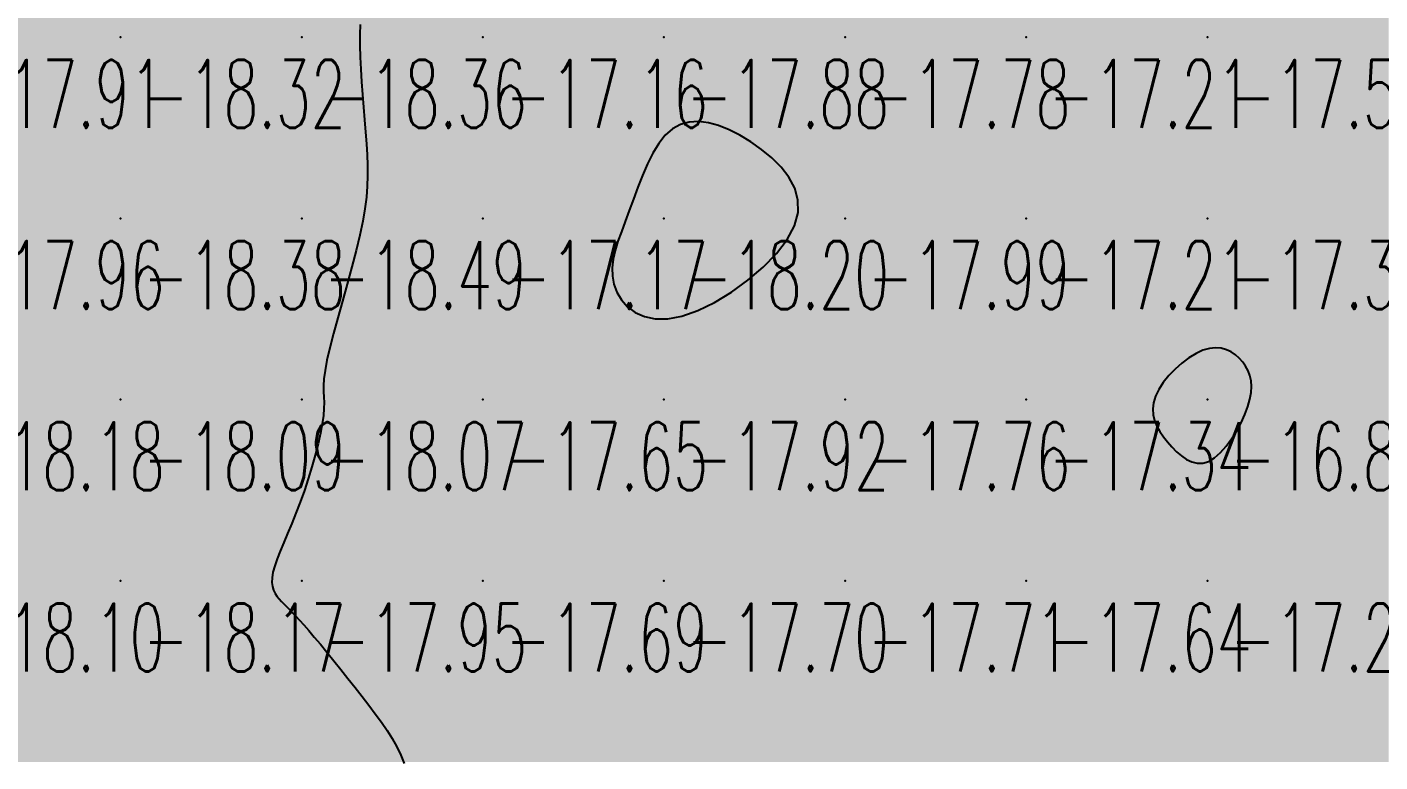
# Model space of a CAD drawing. Header units: millimetres. Extents: x 88261 to 90953, y 390274 to 392322.
# Drawn here: x 89475.1 to 89549.8, y 390897.2 to 390937.8 of the extents above; entities that cross this region are included whole.
import ezdxf
from ezdxf.enums import TextEntityAlignment as Align

# ---------------------------------------------------------------- set-up
doc = ezdxf.new("R2010")
doc.units = ezdxf.units.MM
doc.header["$LTSCALE"] = 25
for name, color, linetype in [('CN_03_00', 7, 'Continuous'), ('COTEAlt', 7, 'Continuous'), ('TN_COLORIAGE', 7, 'Continuous')]:
    doc.layers.add(name, color=color, linetype=linetype)
doc.styles.add('Simplex 1.0', font='Simplex.shx', dxfattribs={"width": 0.99, "height": 2.5})
doc.styles.get("Standard").update_dxf_attribs({"font": 'times.ttf'})

# ---------------------------------------------------------------- blocks, each defined once
blk = doc.blocks.new('COTE')
at = {"color": 0}
blk.add_point((0, 0), dxfattribs=at)
at = {"layer": 'COTEAlt'}
blk.add_attdef('ALT', text='', height=3.75, dxfattribs=at).set_placement((1.25, -1.25), align=Align.TOP_LEFT)

msp = doc.modelspace()

# ---------------------------------------------------------------- linework, layer by layer
at = {"layer": 'CN_03_00', "elevation": -18, "flags": 128}
msp.add_lwpolyline([(89493.485, 390937.948), (89493.469, 390937.381), (89493.467, 390936.782), (89493.482, 390936.144), (89493.514, 390935.474), (89493.557, 390934.782), (89493.609, 390934.078), (89493.665, 390933.374), (89493.722, 390932.679), (89493.776, 390932.005), (89493.824, 390931.361), (89493.862, 390930.754), (89493.885, 390930.172), (89493.889, 390929.599), (89493.869, 390929.02), (89493.821, 390928.417), (89493.74, 390927.776), (89493.621, 390927.08), (89493.461, 390926.313), (89493.257, 390925.466), (89493.02, 390924.56), (89492.762, 390923.621), (89492.498, 390922.678), (89492.241, 390921.759), (89492.003, 390920.889), (89491.798, 390920.097), (89491.64, 390919.41), (89491.537, 390918.847), (89491.481, 390918.39), (89491.46, 390918.011), (89491.462, 390917.685), (89491.474, 390917.385), (89491.485, 390917.083), (89491.481, 390916.753), (89491.451, 390916.368), (89491.385, 390915.909), (89491.284, 390915.382), (89491.153, 390914.801), (89490.995, 390914.181), (89490.813, 390913.535), (89490.613, 390912.877), (89490.397, 390912.223), (89490.17, 390911.585), (89489.936, 390910.975), (89489.702, 390910.399), (89489.474, 390909.856), (89489.259, 390909.349), (89489.064, 390908.88), (89488.895, 390908.45), (89488.76, 390908.062), (89488.666, 390907.717), (89488.616, 390907.415), (89488.609, 390907.153), (89488.637, 390906.924), (89488.696, 390906.725), (89488.781, 390906.548), (89488.885, 390906.39), (89489.004, 390906.244), (89489.132, 390906.105), (89489.265, 390905.968), (89489.405, 390905.827), (89489.557, 390905.674), (89489.725, 390905.502), (89489.913, 390905.306), (89490.124, 390905.078), (89490.364, 390904.813), (89490.636, 390904.502), (89490.943, 390904.142), (89491.28, 390903.739), (89491.641, 390903.3), (89492.019, 390902.834), (89492.409, 390902.349), (89492.804, 390901.853), (89493.198, 390901.355), (89493.584, 390900.861), (89493.958, 390900.379), (89494.314, 390899.908), (89494.651, 390899.445), (89494.963, 390898.987), (89495.248, 390898.533), (89495.501, 390898.079), (89495.721, 390897.623), (89495.902, 390897.163)], dxfattribs=at)
at = {"layer": 'CN_03_00', "flags": 128}
for points, elevation in [([(89517.652, 390927.569), (89517.645, 390928.258), (89517.469, 390928.906), (89517.151, 390929.511), (89516.722, 390930.071), (89516.208, 390930.585), (89515.638, 390931.05), (89515.041, 390931.466), (89514.44, 390931.828), (89513.847, 390932.129), (89513.265, 390932.361), (89512.7, 390932.516), (89512.157, 390932.585), (89511.642, 390932.559), (89511.161, 390932.43), (89510.718, 390932.19), (89510.318, 390931.834), (89509.957, 390931.379), (89509.629, 390930.844), (89509.331, 390930.248), (89509.057, 390929.613), (89508.803, 390928.958), (89508.562, 390928.304), (89508.331, 390927.669), (89508.107, 390927.071), (89507.896, 390926.508), (89507.71, 390925.976), (89507.558, 390925.47), (89507.45, 390924.985), (89507.396, 390924.517), (89507.405, 390924.06), (89507.487, 390923.609), (89507.652, 390923.165), (89507.901, 390922.744), (89508.237, 390922.366), (89508.659, 390922.052), (89509.17, 390921.822), (89509.77, 390921.698), (89510.461, 390921.699), (89511.244, 390921.847), (89512.114, 390922.155), (89513.037, 390922.604), (89513.974, 390923.169), (89514.884, 390923.825), (89515.728, 390924.545), (89516.465, 390925.305), (89517.056, 390926.079), (89517.462, 390926.84), (89517.652, 390927.569)], -18), ([(89542.599, 390917.261), (89542.663, 390917.632), (89542.681, 390917.972), (89542.656, 390918.284), (89542.592, 390918.572), (89542.492, 390918.837), (89542.359, 390919.082), (89542.198, 390919.31), (89542.01, 390919.522), (89541.797, 390919.712), (89541.558, 390919.873), (89541.295, 390919.996), (89541.008, 390920.074), (89540.696, 390920.1), (89540.36, 390920.065), (89540.001, 390919.963), (89539.62, 390919.788), (89539.229, 390919.549), (89538.84, 390919.259), (89538.467, 390918.927), (89538.121, 390918.567), (89537.816, 390918.19), (89537.564, 390917.808), (89537.378, 390917.432), (89537.268, 390917.072), (89537.229, 390916.728), (89537.253, 390916.399), (89537.333, 390916.082), (89537.46, 390915.776), (89537.627, 390915.479), (89537.826, 390915.189), (89538.048, 390914.905), (89538.288, 390914.627), (89538.543, 390914.364), (89538.812, 390914.131), (89539.093, 390913.939), (89539.386, 390913.8), (89539.688, 390913.728), (89540, 390913.735), (89540.32, 390913.833), (89540.645, 390914.031), (89540.97, 390914.315), (89541.286, 390914.668), (89541.587, 390915.072), (89541.865, 390915.511), (89542.112, 390915.967), (89542.322, 390916.421), (89542.486, 390916.857), (89542.599, 390917.261)], -17)]:
    msp.add_lwpolyline(points, close=True, dxfattribs=dict(at, elevation=elevation))
at = {"layer": 'TN_COLORIAGE', "color": 203}
for points in [[(89480.249, 390937.239, -18), (89472.342, 390937.239, -18), (89480.249, 390947.239, -18), (89473.367, 390940.357, -18)], [(89480.249, 390937.239, -18.233), (89490.249, 390937.239, -18.233), (89490.249, 390947.239, -18.233)], [(89480.249, 390947.239, -18.233), (89480.249, 390937.239, -18.233), (89490.249, 390947.239, -18.233)], [(89490.249, 390937.239, -18), (89493.823, 390940.814, -18), (89490.249, 390947.239, -18), (89492.879, 390947.239, -18)], [(89493.261, 390937.239, -18.363), (89493.823, 390940.814, -18.363), (89490.249, 390937.239, -18.363)], [(89480.249, 390927.239, -18), (89471.104, 390927.239, -18), (89480.249, 390937.239, -18), (89471.246, 390928.237, -18)], [(89472.342, 390937.239, -18.322), (89471.246, 390928.237, -18.322), (89480.249, 390937.239, -18.322)], [(89480.249, 390927.239, -18.363), (89490.249, 390927.239, -18.363), (89490.249, 390937.239, -18.363)], [(89480.249, 390937.239, -18.363), (89480.249, 390927.239, -18.363), (89490.249, 390937.239, -18.363)], [(89490.249, 390927.239, -18), (89493.931, 390930.922, -18), (89490.249, 390937.239, -18), (89493.261, 390937.239, -18)], [(89508.285, 390927.239, -18.204), (89510.249, 390933.47, -18.204), (89510.249, 390927.239, -18.204)], [(89515.03, 390932.021, -18.204), (89510.249, 390933.47, -18.204), (89510.249, 390927.239, -18.204)], [(89515.03, 390932.021, -18.204), (89519.873, 390927.239, -18.204), (89510.249, 390927.239, -18.204)], [(89493.931, 390930.922, -18.491), (89493.957, 390927.239, -18.491), (89490.249, 390927.239, -18.491)], [(89470.249, 390917.239, -18.382), (89480.249, 390917.239, -18.382), (89480.249, 390927.239, -18.382)], [(89480.249, 390927.239, -18), (89471.104, 390927.239, -18), (89470.249, 390917.239, -18), (89470.249, 390925.594, -18)], [(89480.249, 390917.239, -18.491), (89490.249, 390917.239, -18.491), (89490.249, 390927.239, -18.491)], [(89480.249, 390927.239, -18.491), (89480.249, 390917.239, -18.491), (89490.249, 390927.239, -18.491)], [(89490.249, 390927.239, -18), (89493.957, 390927.239, -18), (89490.249, 390917.239, -18), (89491.005, 390917.996, -18)], [(89506.598, 390923.588, -18.204), (89510.249, 390920.064, -18.204), (89510.249, 390927.239, -18.204)], [(89508.285, 390927.239, -18.204), (89506.598, 390923.588, -18.204), (89510.249, 390927.239, -18.204)], [(89510.249, 390920.064, -18.204), (89519.873, 390927.239, -18.204), (89510.249, 390927.239, -18.204)], [(89491.005, 390917.996, -18.068), (89491.863, 390917.239, -18.068), (89490.249, 390917.239, -18.068)], [(89470.249, 390907.239, -18.093), (89480.249, 390907.239, -18.093), (89480.249, 390917.239, -18.093)], [(89470.249, 390917.239, -18.093), (89470.249, 390907.239, -18.093), (89480.249, 390917.239, -18.093)], [(89480.249, 390907.239, -18), (89488.163, 390907.239, -18), (89490.249, 390917.239, -18), (89490.249, 390911.258, -18)], [(89480.249, 390917.239, -18.068), (89480.249, 390907.239, -18.068), (89490.249, 390917.239, -18.068)], [(89491.863, 390917.239, -18.068), (89490.249, 390911.258, -18.068), (89490.249, 390917.239, -18.068)], [(89480.249, 390907.239, -18), (89470.266, 390897.257, -18), (89470.249, 390907.239, -18), (89470.249, 390897.27, -18)], [(89480.249, 390897.239, -18), (89470.257, 390897.239, -18), (89480.249, 390907.239, -18), (89470.266, 390897.257, -18)], [(89480.249, 390897.239, -18), (89489.095, 390906.085, -18), (89480.249, 390907.239, -18), (89488.163, 390907.239, -18)], [(89480.249, 390897.239, -18), (89489.095, 390906.085, -18), (89490.249, 390897.239, -18), (89490.249, 390905.052, -18)], [(89493.728, 390900.719, -18.164), (89490.249, 390905.052, -18.164), (89490.249, 390897.239, -18.164)], [(89493.728, 390900.719, -18.164), (89496.344, 390897.239, -18.164), (89490.249, 390897.239, -18.164)]]:
    msp.add_solid(points, dxfattribs=at)
at = {"layer": 'TN_COLORIAGE', "color": 193}
for points in [[(89493.823, 390940.814, -17.157), (89493.261, 390937.239, -17.157), (89500.249, 390947.239, -17.157), (89500.249, 390937.239, -17.157)], [(89500.249, 390937.239, -17.449), (89510.249, 390937.239, -17.449), (89510.249, 390947.239, -17.449)], [(89500.249, 390947.239, -17.449), (89500.249, 390937.239, -17.449), (89510.249, 390947.239, -17.449)], [(89510.249, 390937.239, -17.337), (89520.249, 390937.239, -17.337), (89520.249, 390947.239, -17.337)], [(89510.249, 390947.239, -17.337), (89510.249, 390937.239, -17.337), (89520.249, 390947.239, -17.337)], [(89520.249, 390937.239, -17.345), (89530.249, 390937.239, -17.345), (89530.249, 390947.239, -17.345)], [(89520.249, 390947.239, -17.345), (89520.249, 390937.239, -17.345), (89530.249, 390947.239, -17.345)], [(89530.249, 390937.239, -17.142), (89540.249, 390937.239, -17.142), (89540.249, 390947.239, -17.142)], [(89530.249, 390947.239, -17.142), (89530.249, 390937.239, -17.142), (89540.249, 390947.239, -17.142)], [(89540.249, 390937.239, -17), (89549.299, 390946.289, -17), (89540.249, 390947.239, -17), (89547.525, 390947.239, -17)], [(89540.249, 390937.239, -17), (89549.299, 390946.289, -17), (89550.249, 390937.239, -17), (89550.249, 390944.901, -17)], [(89493.261, 390937.239, -17.157), (89493.931, 390930.922, -17.157), (89500.249, 390937.239, -17.157)], [(89493.957, 390927.239, -17.157), (89493.931, 390930.922, -17.157), (89500.249, 390927.239, -17.157), (89500.249, 390937.239, -17.157)], [(89510.249, 390933.47, -17.166), (89508.285, 390927.239, -17.166), (89510.249, 390937.239, -17.166), (89500.249, 390927.239, -17.166)], [(89500.249, 390937.239, -17.877), (89500.249, 390927.239, -17.877), (89510.249, 390937.239, -17.877)], [(89510.249, 390933.47, -17.778), (89515.03, 390932.021, -17.778), (89510.249, 390937.239, -17.778), (89520.249, 390937.239, -17.778)], [(89519.873, 390927.239, -17.778), (89515.03, 390932.021, -17.778), (89520.249, 390927.239, -17.778), (89520.249, 390937.239, -17.778)], [(89520.249, 390927.239, -17.212), (89530.249, 390927.239, -17.212), (89530.249, 390937.239, -17.212)], [(89520.249, 390937.239, -17.212), (89520.249, 390927.239, -17.212), (89530.249, 390937.239, -17.212)], [(89530.249, 390927.239, -17.508), (89540.249, 390927.239, -17.508), (89540.249, 390937.239, -17.508)], [(89530.249, 390937.239, -17.508), (89530.249, 390927.239, -17.508), (89540.249, 390937.239, -17.508)], [(89540.249, 390927.239, -17.175), (89550.249, 390927.239, -17.175), (89550.249, 390937.239, -17.175)], [(89540.249, 390937.239, -17.175), (89540.249, 390927.239, -17.175), (89550.249, 390937.239, -17.175)], [(89491.863, 390917.239, -17.166), (89491.005, 390917.996, -17.166), (89500.249, 390917.239, -17.166), (89500.249, 390927.239, -17.166)], [(89491.005, 390917.996, -17.166), (89493.957, 390927.239, -17.166), (89500.249, 390927.239, -17.166)], [(89506.598, 390923.588, -17.166), (89508.285, 390927.239, -17.166), (89500.249, 390917.239, -17.166), (89500.249, 390927.239, -17.166)], [(89510.249, 390917.239, -17.992), (89520.249, 390917.239, -17.992), (89520.249, 390927.239, -17.992)], [(89519.873, 390927.239, -17.92), (89510.249, 390920.064, -17.92), (89520.249, 390927.239, -17.92), (89510.249, 390917.239, -17.92)], [(89520.249, 390917.239, -17.209), (89530.249, 390917.239, -17.209), (89530.249, 390927.239, -17.209)], [(89520.249, 390927.239, -17.209), (89520.249, 390917.239, -17.209), (89530.249, 390927.239, -17.209)], [(89540.249, 390927.239, -17), (89540.249, 390920.769, -17), (89530.249, 390917.239, -17), (89536.536, 390917.239, -17)], [(89530.249, 390927.239, -17.366), (89530.249, 390917.239, -17.366), (89540.249, 390927.239, -17.366)], [(89550.249, 390927.239, -17), (89542.472, 390919.463, -17), (89540.249, 390927.239, -17), (89540.249, 390920.769, -17)], [(89550.249, 390927.239, -17), (89542.472, 390919.463, -17), (89550.249, 390917.239, -17), (89543.048, 390917.239, -17)], [(89510.249, 390920.064, -17.646), (89506.598, 390923.588, -17.646), (89510.249, 390917.239, -17.646), (89500.249, 390917.239, -17.646)], [(89490.249, 390907.239, -17.646), (89500.249, 390907.239, -17.646), (89500.249, 390917.239, -17.646)], [(89490.249, 390911.258, -17.646), (89491.863, 390917.239, -17.646), (89490.249, 390907.239, -17.646), (89500.249, 390917.239, -17.646)], [(89500.249, 390907.239, -17.92), (89510.249, 390907.239, -17.92), (89510.249, 390917.239, -17.92)], [(89500.249, 390917.239, -17.92), (89500.249, 390907.239, -17.92), (89510.249, 390917.239, -17.92)], [(89510.249, 390907.239, -17.759), (89520.249, 390907.239, -17.759), (89520.249, 390917.239, -17.759)], [(89510.249, 390917.239, -17.759), (89510.249, 390907.239, -17.759), (89520.249, 390917.239, -17.759)], [(89520.249, 390907.239, -17.338), (89530.249, 390907.239, -17.338), (89530.249, 390917.239, -17.338)], [(89520.249, 390917.239, -17.338), (89520.249, 390907.239, -17.338), (89530.249, 390917.239, -17.338)], [(89530.249, 390907.239, -17), (89537.876, 390914.867, -17), (89530.249, 390917.239, -17), (89536.536, 390917.239, -17)], [(89540.249, 390907.239, -17.514), (89550.249, 390907.239, -17.514), (89550.249, 390917.239, -17.514)], [(89550.249, 390917.239, -17), (89543.048, 390917.239, -17), (89540.249, 390907.239, -17), (89540.249, 390912.723, -17)], [(89530.249, 390907.239, -17), (89537.876, 390914.867, -17), (89540.249, 390907.239, -17), (89540.249, 390912.723, -17)], [(89490.249, 390911.258, -17.954), (89488.163, 390907.239, -17.954), (89490.249, 390907.239, -17.954)], [(89488.163, 390907.239, -17.954), (89489.095, 390906.085, -17.954), (89490.249, 390907.239, -17.954)], [(89490.249, 390905.052, -17.954), (89489.095, 390906.085, -17.954), (89490.249, 390907.239, -17.954)], [(89490.249, 390905.052, -17.693), (89493.728, 390900.719, -17.693), (89490.249, 390907.239, -17.693), (89500.249, 390907.239, -17.693)], [(89496.344, 390897.239, -17.693), (89493.728, 390900.719, -17.693), (89500.249, 390897.239, -17.693), (89500.249, 390907.239, -17.693)], [(89500.249, 390897.239, -17.696), (89510.249, 390897.239, -17.696), (89510.249, 390907.239, -17.696)], [(89500.249, 390907.239, -17.696), (89500.249, 390897.239, -17.696), (89510.249, 390907.239, -17.696)], [(89510.249, 390897.239, -17.706), (89520.249, 390897.239, -17.706), (89520.249, 390907.239, -17.706)], [(89510.249, 390907.239, -17.706), (89510.249, 390897.239, -17.706), (89520.249, 390907.239, -17.706)], [(89520.249, 390897.239, -17.642), (89530.249, 390897.239, -17.642), (89530.249, 390907.239, -17.642)], [(89520.249, 390907.239, -17.642), (89520.249, 390897.239, -17.642), (89530.249, 390907.239, -17.642)], [(89530.249, 390897.239, -17.243), (89540.249, 390897.239, -17.243), (89540.249, 390907.239, -17.243)], [(89530.249, 390907.239, -17.243), (89530.249, 390897.239, -17.243), (89540.249, 390907.239, -17.243)], [(89540.249, 390897.239, -17.02), (89550.249, 390897.239, -17.02), (89550.249, 390907.239, -17.02)], [(89540.249, 390907.239, -17.02), (89540.249, 390897.239, -17.02), (89550.249, 390907.239, -17.02)]]:
    msp.add_solid(points, dxfattribs=at)
at = {"layer": 'TN_COLORIAGE', "color": 183}
for points in [[(89536.536, 390917.239, -16.8), (89540.249, 390920.769, -16.8), (89540.249, 390917.239, -16.8)], [(89540.249, 390920.769, -16.8), (89542.472, 390919.463, -16.8), (89540.249, 390917.239, -16.8)], [(89543.048, 390917.239, -16.8), (89542.472, 390919.463, -16.8), (89540.249, 390917.239, -16.8)], [(89536.536, 390917.239, -16.8), (89537.876, 390914.867, -16.8), (89540.249, 390917.239, -16.8)], [(89540.249, 390912.723, -16.8), (89537.876, 390914.867, -16.8), (89540.249, 390917.239, -16.8)], [(89540.249, 390912.723, -16.8), (89543.048, 390917.239, -16.8), (89540.249, 390917.239, -16.8)]]:
    msp.add_solid(points, dxfattribs=at)

# ---------------------------------------------------------------- block references
at = {"layer": 'COTEAlt'}
ref = msp.add_blockref('COTE', (89470.249, 390937.239), dxfattribs=at)
ref.add_attrib('ALT', '-17.91', dxfattribs={"height": 3.75, "style": 'Simplex 1.0', "width": 0.6}).set_placement((89471.499, 390935.989), align=Align.TOP_LEFT)
ref = msp.add_blockref('COTE', (89480.249, 390937.239), dxfattribs=at)
ref.add_attrib('ALT', '-18.32', dxfattribs={"height": 3.75, "style": 'Simplex 1.0', "width": 0.6}).set_placement((89481.499, 390935.989), align=Align.TOP_LEFT)
ref = msp.add_blockref('COTE', (89490.249, 390937.239), dxfattribs=at)
ref.add_attrib('ALT', '-18.36', dxfattribs={"height": 3.75, "style": 'Simplex 1.0', "width": 0.6}).set_placement((89491.499, 390935.989), align=Align.TOP_LEFT)
ref = msp.add_blockref('COTE', (89500.249, 390937.239), dxfattribs=at)
ref.add_attrib('ALT', '-17.16', dxfattribs={"height": 3.75, "style": 'Simplex 1.0', "width": 0.6}).set_placement((89501.499, 390935.989), align=Align.TOP_LEFT)
ref = msp.add_blockref('COTE', (89510.249, 390937.239), dxfattribs=at)
ref.add_attrib('ALT', '-17.88', dxfattribs={"height": 3.75, "style": 'Simplex 1.0', "width": 0.6}).set_placement((89511.499, 390935.989), align=Align.TOP_LEFT)
ref = msp.add_blockref('COTE', (89520.249, 390937.239), dxfattribs=at)
ref.add_attrib('ALT', '-17.78', dxfattribs={"height": 3.75, "style": 'Simplex 1.0', "width": 0.6}).set_placement((89521.499, 390935.989), align=Align.TOP_LEFT)
ref = msp.add_blockref('COTE', (89530.249, 390937.239), dxfattribs=at)
ref.add_attrib('ALT', '-17.21', dxfattribs={"height": 3.75, "style": 'Simplex 1.0', "width": 0.6}).set_placement((89531.499, 390935.989), align=Align.TOP_LEFT)
ref = msp.add_blockref('COTE', (89540.249, 390937.239), dxfattribs=at)
ref.add_attrib('ALT', '-17.51', dxfattribs={"height": 3.75, "style": 'Simplex 1.0', "width": 0.6}).set_placement((89541.499, 390935.989), align=Align.TOP_LEFT)
ref = msp.add_blockref('COTE', (89470.249, 390927.239), dxfattribs=at)
ref.add_attrib('ALT', '-17.96', dxfattribs={"height": 3.75, "style": 'Simplex 1.0', "width": 0.6}).set_placement((89471.499, 390925.989), align=Align.TOP_LEFT)
ref = msp.add_blockref('COTE', (89480.249, 390927.239), dxfattribs=at)
ref.add_attrib('ALT', '-18.38', dxfattribs={"height": 3.75, "style": 'Simplex 1.0', "width": 0.6}).set_placement((89481.499, 390925.989), align=Align.TOP_LEFT)
ref = msp.add_blockref('COTE', (89490.249, 390927.239), dxfattribs=at)
ref.add_attrib('ALT', '-18.49', dxfattribs={"height": 3.75, "style": 'Simplex 1.0', "width": 0.6}).set_placement((89491.499, 390925.989), align=Align.TOP_LEFT)
ref = msp.add_blockref('COTE', (89500.249, 390927.239), dxfattribs=at)
ref.add_attrib('ALT', '-17.17', dxfattribs={"height": 3.75, "style": 'Simplex 1.0', "width": 0.6}).set_placement((89501.499, 390925.989), align=Align.TOP_LEFT)
ref = msp.add_blockref('COTE', (89510.249, 390927.239), dxfattribs=at)
ref.add_attrib('ALT', '-18.20', dxfattribs={"height": 3.75, "style": 'Simplex 1.0', "width": 0.6}).set_placement((89511.499, 390925.989), align=Align.TOP_LEFT)
ref = msp.add_blockref('COTE', (89520.249, 390927.239), dxfattribs=at)
ref.add_attrib('ALT', '-17.99', dxfattribs={"height": 3.75, "style": 'Simplex 1.0', "width": 0.6}).set_placement((89521.499, 390925.989), align=Align.TOP_LEFT)
ref = msp.add_blockref('COTE', (89530.249, 390927.239), dxfattribs=at)
ref.add_attrib('ALT', '-17.21', dxfattribs={"height": 3.75, "style": 'Simplex 1.0', "width": 0.6}).set_placement((89531.499, 390925.989), align=Align.TOP_LEFT)
ref = msp.add_blockref('COTE', (89540.249, 390927.239), dxfattribs=at)
ref.add_attrib('ALT', '-17.37', dxfattribs={"height": 3.75, "style": 'Simplex 1.0', "width": 0.6}).set_placement((89541.499, 390925.989), align=Align.TOP_LEFT)
ref = msp.add_blockref('COTE', (89470.249, 390917.239), dxfattribs=at)
ref.add_attrib('ALT', '-18.18', dxfattribs={"height": 3.75, "style": 'Simplex 1.0', "width": 0.6}).set_placement((89471.499, 390915.989), align=Align.TOP_LEFT)
ref = msp.add_blockref('COTE', (89480.249, 390917.239), dxfattribs=at)
ref.add_attrib('ALT', '-18.09', dxfattribs={"height": 3.75, "style": 'Simplex 1.0', "width": 0.6}).set_placement((89481.499, 390915.989), align=Align.TOP_LEFT)
ref = msp.add_blockref('COTE', (89490.249, 390917.239), dxfattribs=at)
ref.add_attrib('ALT', '-18.07', dxfattribs={"height": 3.75, "style": 'Simplex 1.0', "width": 0.6}).set_placement((89491.499, 390915.989), align=Align.TOP_LEFT)
ref = msp.add_blockref('COTE', (89500.249, 390917.239), dxfattribs=at)
ref.add_attrib('ALT', '-17.65', dxfattribs={"height": 3.75, "style": 'Simplex 1.0', "width": 0.6}).set_placement((89501.499, 390915.989), align=Align.TOP_LEFT)
ref = msp.add_blockref('COTE', (89510.249, 390917.239), dxfattribs=at)
ref.add_attrib('ALT', '-17.92', dxfattribs={"height": 3.75, "style": 'Simplex 1.0', "width": 0.6}).set_placement((89511.499, 390915.989), align=Align.TOP_LEFT)
ref = msp.add_blockref('COTE', (89520.249, 390917.239), dxfattribs=at)
ref.add_attrib('ALT', '-17.76', dxfattribs={"height": 3.75, "style": 'Simplex 1.0', "width": 0.6}).set_placement((89521.499, 390915.989), align=Align.TOP_LEFT)
ref = msp.add_blockref('COTE', (89530.249, 390917.239), dxfattribs=at)
ref.add_attrib('ALT', '-17.34', dxfattribs={"height": 3.75, "style": 'Simplex 1.0', "width": 0.6}).set_placement((89531.499, 390915.989), align=Align.TOP_LEFT)
ref = msp.add_blockref('COTE', (89540.249, 390917.239), dxfattribs=at)
ref.add_attrib('ALT', '-16.80', dxfattribs={"height": 3.75, "style": 'Simplex 1.0', "width": 0.6}).set_placement((89541.499, 390915.989), align=Align.TOP_LEFT)
ref = msp.add_blockref('COTE', (89470.249, 390907.239), dxfattribs=at)
ref.add_attrib('ALT', '-18.10', dxfattribs={"height": 3.75, "style": 'Simplex 1.0', "width": 0.6}).set_placement((89471.499, 390905.989), align=Align.TOP_LEFT)
ref = msp.add_blockref('COTE', (89480.249, 390907.239), dxfattribs=at)
ref.add_attrib('ALT', '-18.17', dxfattribs={"height": 3.75, "style": 'Simplex 1.0', "width": 0.6}).set_placement((89481.499, 390905.989), align=Align.TOP_LEFT)
ref = msp.add_blockref('COTE', (89490.249, 390907.239), dxfattribs=at)
ref.add_attrib('ALT', '-17.95', dxfattribs={"height": 3.75, "style": 'Simplex 1.0', "width": 0.6}).set_placement((89491.499, 390905.989), align=Align.TOP_LEFT)
ref = msp.add_blockref('COTE', (89500.249, 390907.239), dxfattribs=at)
ref.add_attrib('ALT', '-17.69', dxfattribs={"height": 3.75, "style": 'Simplex 1.0', "width": 0.6}).set_placement((89501.499, 390905.989), align=Align.TOP_LEFT)
ref = msp.add_blockref('COTE', (89510.249, 390907.239), dxfattribs=at)
ref.add_attrib('ALT', '-17.70', dxfattribs={"height": 3.75, "style": 'Simplex 1.0', "width": 0.6}).set_placement((89511.499, 390905.989), align=Align.TOP_LEFT)
ref = msp.add_blockref('COTE', (89520.249, 390907.239), dxfattribs=at)
ref.add_attrib('ALT', '-17.71', dxfattribs={"height": 3.75, "style": 'Simplex 1.0', "width": 0.6}).set_placement((89521.499, 390905.989), align=Align.TOP_LEFT)
ref = msp.add_blockref('COTE', (89530.249, 390907.239), dxfattribs=at)
ref.add_attrib('ALT', '-17.64', dxfattribs={"height": 3.75, "style": 'Simplex 1.0', "width": 0.6}).set_placement((89531.499, 390905.989), align=Align.TOP_LEFT)
ref = msp.add_blockref('COTE', (89540.249, 390907.239), dxfattribs=at)
ref.add_attrib('ALT', '-17.24', dxfattribs={"height": 3.75, "style": 'Simplex 1.0', "width": 0.6}).set_placement((89541.499, 390905.989), align=Align.TOP_LEFT)

doc.saveas('drawing.dxf')
